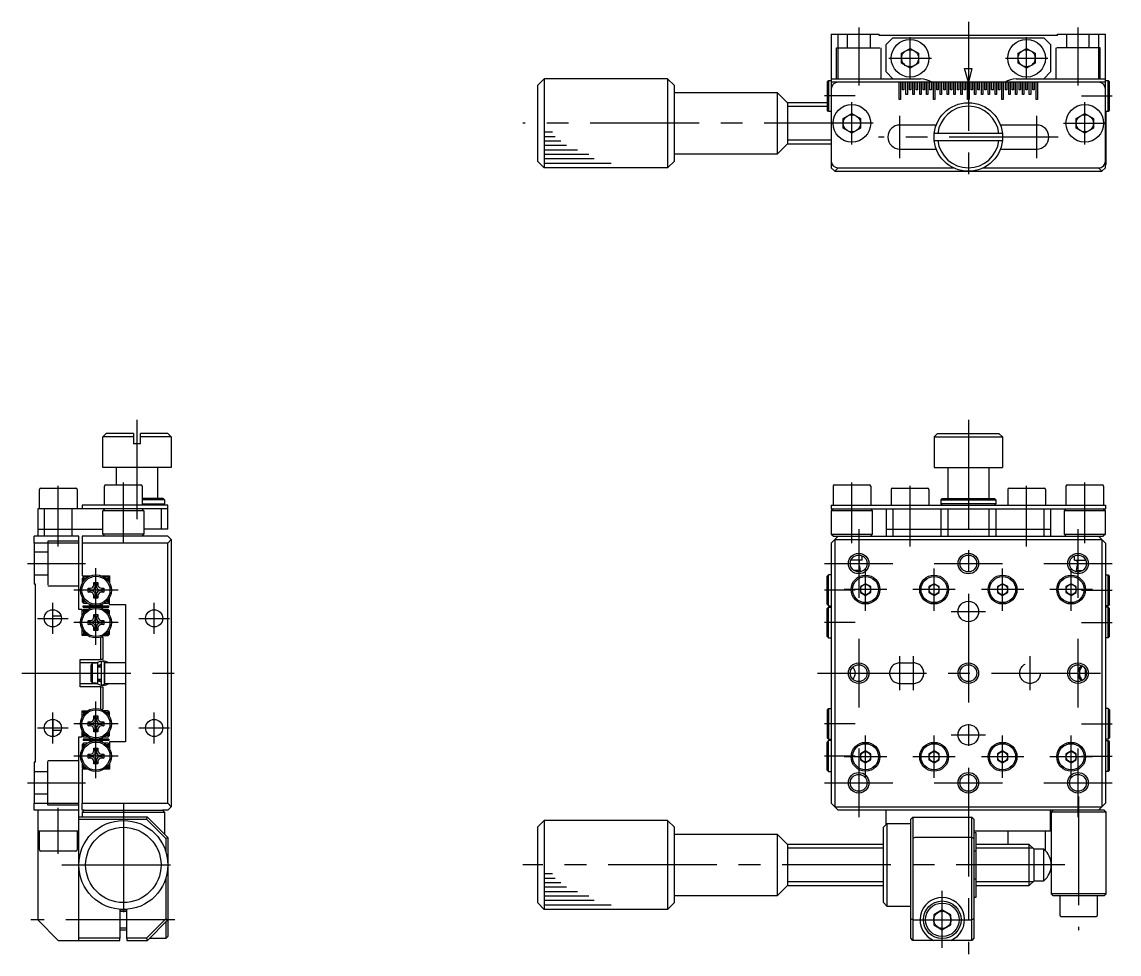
# Model space of a CAD drawing. Extents: x -2 to 381, y -8 to 199.
# Drawn here: x -1.8 to 158.3, y 62.8 to 198.9 of the extents above; entities that cross this region are included whole.
import ezdxf

# ---------------------------------------------------------------- set-up
doc = ezdxf.new("R2010")
doc.units = 0
doc.header["$LTSCALE"] = 0.5
doc.linetypes.add('CENTER', pattern=[50.8, 31.75, -6.35, 6.35, -6.35])
doc.linetypes.add('DASHED', pattern=[19.05, 12.7, -6.35])
for name, color, linetype in [('MSM_CENTER', 1, 'CENTER'), ('MSM_CONTINUOUS', 7, 'CONTINUOUS'), ('MSM_DASHED', 4, 'DASHED'), ('MSM_NARROW', 5, 'CONTINUOUS')]:
    doc.layers.add(name, color=color, linetype=linetype)

msp = doc.modelspace()

# ---------------------------------------------------------------- linework, layer by layer
at = {"layer": 'MSM_CENTER'}
for p, q in [((136.32, 198.85), (136.32, 175.05)), ((120.32, 198.05), (120.32, 189.55)), ((152.32, 198.05), (152.32, 189.55)), ((127.82, 190.45), (127.82, 196.65)), ((144.82, 190.45), (144.82, 196.65)), ((124.72, 193.55), (130.92, 193.55)), ((141.72, 193.55), (147.92, 193.55)), ((119.82, 188.05), (115.32, 188.05)), ((152.82, 188.05), (157.32, 188.05)), ((119.32, 180.95), (119.32, 187.15)), ((153.32, 180.95), (153.32, 187.15)), ((126.32, 178.95), (126.32, 185.15)), ((146.32, 178.95), (146.32, 185.15)), ((122.42, 184.05), (71.32, 184.05)), ((150.22, 184.05), (156.42, 184.05)), ((149.42, 182.05), (123.22, 182.05)), ((15, 126.29), (15, 140.79)), ((136.32, 140.79), (136.32, 62.79)), ((136.32, 140.79), (136.32, 62.79)), ((13, 122.76), (13, 131.64)), ((119.32, 122.76), (119.32, 131.64)), ((119.32, 122.76), (119.32, 131.64)), ((153.32, 122.76), (153.32, 131.64)), ((153.32, 122.76), (153.32, 131.64)), ((3.5, 122.26), (3.5, 131.14)), ((127.82, 122.26), (127.82, 131.14)), ((127.82, 122.26), (127.82, 131.14)), ((144.82, 122.26), (144.82, 131.14)), ((144.82, 122.26), (144.82, 131.14)), ((120.32, 124.79), (120.32, 114.79)), ((152.32, 124.79), (152.32, 114.79)), ((-1, 119.79), (7.5, 119.79)), ((9, 107.94), (9, 119.14)), ((115.32, 119.79), (125.32, 119.79)), ((121.32, 112.89), (121.32, 119.09)), ((131.32, 119.79), (141.32, 119.79)), ((131.32, 112.89), (131.32, 119.09)), ((141.32, 112.89), (141.32, 119.09)), ((147.32, 119.79), (157.32, 119.79)), ((151.32, 112.89), (151.32, 119.09)), ((12.25, 115.89), (5.75, 115.89)), ((119.82, 115.89), (115.32, 115.89)), ((124.42, 115.99), (118.22, 115.99)), ((134.42, 115.99), (128.22, 115.99)), ((144.42, 115.99), (138.22, 115.99)), ((154.42, 115.99), (148.22, 115.99)), ((152.82, 115.89), (157.32, 115.89)), ((2.7, 109.54), (2.7, 114.04)), ((17.5, 109.54), (17.5, 114.04)), ((133.82, 112.79), (138.82, 112.79)), ((0.45, 111.79), (4.95, 111.79)), ((12.25, 111.19), (5.75, 111.19)), ((15.25, 111.79), (19.75, 111.79)), ((119.82, 111.19), (115.32, 111.19)), ((152.82, 111.19), (157.32, 111.19)), ((120.32, 108.79), (120.32, 98.79)), ((152.32, 108.79), (152.32, 98.79)), ((126.32, 101.29), (126.32, 106.29)), ((128.32, 101.29), (128.32, 106.29)), ((145.32, 101.29), (145.32, 106.29)), ((-1.8, 103.79), (22, 103.79)), ((114.32, 103.79), (158.32, 103.79)), ((9, 88.44), (9, 99.64)), ((2.7, 93.54), (2.7, 98.04)), ((17.5, 93.54), (17.5, 98.04)), ((12.25, 96.39), (5.75, 96.39)), ((119.82, 96.39), (115.32, 96.39)), ((152.82, 96.39), (157.32, 96.39)), ((0.45, 95.79), (4.95, 95.79)), ((15.25, 95.79), (19.75, 95.79)), ((121.32, 88.49), (121.32, 94.69)), ((131.32, 88.49), (131.32, 94.69)), ((133.82, 94.79), (138.82, 94.79)), ((141.32, 88.49), (141.32, 94.69)), ((151.32, 88.49), (151.32, 94.69)), ((12.25, 91.69), (5.75, 91.69)), ((119.82, 91.69), (115.32, 91.69)), ((124.42, 91.59), (118.22, 91.59)), ((120.32, 92.79), (120.32, 82.79)), ((134.42, 91.59), (128.22, 91.59)), ((144.42, 91.59), (138.22, 91.59)), ((154.42, 91.59), (148.22, 91.59)), ((152.32, 92.79), (152.32, 82.79)), ((152.82, 91.69), (157.32, 91.69)), ((-1, 87.79), (7.5, 87.79)), ((115.32, 87.79), (125.32, 87.79)), ((131.32, 87.79), (141.32, 87.79)), ((147.32, 87.79), (157.32, 87.79)), ((152.42, 85.79), (152.42, 66.29)), ((3.5, 77.44), (3.5, 84.14)), ((13, 84.79), (13, 66.79)), ((4, 75.79), (22, 75.79)), ((150.42, 75.79), (71.32, 75.79)), ((132.52, 63.69), (132.52, 72.04)), ((20.5, 67.79), (-0.5, 67.79)), ((128.27, 67.79), (136.77, 67.79))]:
    msp.add_line(p, q, dxfattribs=at)
at = {"layer": 'MSM_CONTINUOUS'}
for p, q in [((116.32, 197.05), (116.32, 177.55)), ((116.32, 197.05), (123.32, 197.05)), ((117.32, 190.55), (117.32, 197.05)), ((123.32, 196.85), (123.32, 197.05)), ((149.32, 196.85), (149.32, 197.05)), ((149.32, 197.05), (156.32, 197.05)), ((155.32, 197.05), (155.32, 190.55)), ((156.32, 177.55), (156.32, 197.05)), ((149.32, 196.85), (123.32, 196.85)), ((124.32, 195.55), (125.32, 196.55)), ((124.32, 191.55), (124.32, 195.55)), ((125.32, 196.55), (147.32, 196.55)), ((147.32, 196.55), (148.32, 195.55)), ((148.32, 195.55), (148.32, 191.55)), ((126.57, 194.27), (127.82, 194.99)), ((126.57, 192.83), (126.57, 194.27)), ((127.82, 194.99), (129.07, 194.27)), ((129.07, 194.27), (129.07, 192.83)), ((143.57, 194.27), (144.82, 194.99)), ((143.57, 192.83), (143.57, 194.27)), ((144.82, 194.99), (146.07, 194.27)), ((146.07, 194.27), (146.07, 192.83)), ((127.82, 192.11), (126.57, 192.83)), ((129.07, 192.83), (127.82, 192.11)), ((144.82, 192.11), (143.57, 192.83)), ((146.07, 192.83), (144.82, 192.11)), ((74.42, 190.55), (73.42, 189.55)), ((92.42, 190.55), (74.42, 190.55)), ((74.42, 190.55), (74.42, 177.55)), ((93.42, 189.55), (92.42, 190.55)), ((92.42, 190.55), (92.42, 177.55)), ((116.32, 190.55), (129.32, 190.55)), ((125.32, 190.55), (124.32, 191.55)), ((135.78, 192.05), (136.85, 192.05)), ((136.32, 190.05), (135.78, 192.05)), ((136.85, 192.05), (136.32, 190.05)), ((143.32, 190.55), (156.32, 190.55)), ((148.32, 191.55), (147.32, 190.55)), ((73.42, 189.55), (73.42, 178.55)), ((93.42, 178.55), (93.42, 189.55)), ((115.72, 190.1), (115.92, 190.3)), ((115.72, 190.1), (115.72, 186)), ((115.92, 190.3), (116.32, 190.3)), ((115.92, 190.3), (115.92, 185.8)), ((156.32, 190.05), (116.32, 190.05)), ((126.22, 187.55), (126.22, 190.05)), ((126.42, 190.05), (126.42, 187.55)), ((126.72, 188.95), (126.72, 190.05)), ((126.92, 188.95), (126.72, 188.95)), ((126.92, 190.05), (126.92, 188.95)), ((127.22, 188.25), (127.22, 190.05)), ((127.42, 190.05), (127.42, 188.25)), ((127.72, 188.95), (127.72, 190.05)), ((127.92, 188.95), (127.72, 188.95)), ((127.92, 190.05), (127.92, 188.95)), ((128.22, 188.25), (128.22, 190.05)), ((128.42, 190.05), (128.42, 188.25)), ((128.72, 188.95), (128.72, 190.05)), ((128.92, 188.95), (128.72, 188.95)), ((128.92, 190.05), (128.92, 188.95)), ((129.22, 188.25), (129.22, 190.05)), ((129.42, 190.05), (129.42, 188.25)), ((129.72, 188.95), (129.72, 190.05)), ((129.92, 188.95), (129.72, 188.95)), ((129.92, 190.05), (129.92, 188.95)), ((130.22, 188.25), (130.22, 190.05)), ((130.42, 190.05), (130.42, 188.25)), ((130.72, 188.95), (130.72, 190.05)), ((130.92, 188.95), (130.72, 188.95)), ((130.92, 190.05), (130.92, 188.95)), ((131.22, 187.55), (131.22, 190.05)), ((131.42, 190.05), (131.42, 187.55)), ((131.72, 188.95), (131.72, 190.05)), ((131.92, 188.95), (131.72, 188.95)), ((131.92, 190.05), (131.92, 188.95)), ((132.22, 188.25), (132.22, 190.05)), ((132.42, 190.05), (132.42, 188.25)), ((132.72, 188.95), (132.72, 190.05)), ((132.92, 188.95), (132.72, 188.95)), ((132.92, 190.05), (132.92, 188.95)), ((133.22, 188.25), (133.22, 190.05)), ((133.42, 190.05), (133.42, 188.25)), ((133.72, 188.95), (133.72, 190.05)), ((133.92, 188.95), (133.72, 188.95)), ((133.92, 190.05), (133.92, 188.95)), ((134.22, 188.25), (134.22, 190.05)), ((134.42, 190.05), (134.42, 188.25)), ((134.72, 188.95), (134.72, 190.05)), ((134.92, 188.95), (134.72, 188.95)), ((134.92, 190.05), (134.92, 188.95)), ((135.22, 188.25), (135.22, 190.05)), ((135.42, 190.05), (135.42, 188.25)), ((135.72, 188.95), (135.72, 190.05)), ((135.92, 188.95), (135.72, 188.95)), ((135.92, 190.05), (135.92, 188.95)), ((136.22, 187.55), (136.22, 190.05)), ((136.42, 190.05), (136.42, 187.55)), ((136.72, 188.95), (136.72, 190.05)), ((136.92, 188.95), (136.72, 188.95)), ((136.92, 190.05), (136.92, 188.95)), ((137.22, 188.25), (137.22, 190.05)), ((137.42, 190.05), (137.42, 188.25)), ((137.72, 188.95), (137.72, 190.05)), ((137.92, 188.95), (137.72, 188.95)), ((137.92, 190.05), (137.92, 188.95)), ((138.22, 188.25), (138.22, 190.05)), ((138.42, 190.05), (138.42, 188.25)), ((138.72, 188.95), (138.72, 190.05)), ((138.92, 188.95), (138.72, 188.95)), ((138.92, 190.05), (138.92, 188.95)), ((139.22, 188.25), (139.22, 190.05)), ((139.42, 190.05), (139.42, 188.25)), ((139.72, 188.95), (139.72, 190.05)), ((139.92, 188.95), (139.72, 188.95)), ((139.92, 190.05), (139.92, 188.95)), ((140.22, 188.25), (140.22, 190.05)), ((140.42, 190.05), (140.42, 188.25)), ((140.72, 188.95), (140.72, 190.05)), ((140.92, 188.95), (140.72, 188.95)), ((140.92, 190.05), (140.92, 188.95)), ((141.22, 187.55), (141.22, 190.05)), ((141.42, 190.05), (141.42, 187.55)), ((141.72, 188.95), (141.72, 190.05)), ((141.92, 188.95), (141.72, 188.95)), ((141.92, 190.05), (141.92, 188.95)), ((142.22, 188.25), (142.22, 190.05)), ((142.42, 190.05), (142.42, 188.25)), ((142.72, 188.95), (142.72, 190.05)), ((142.92, 188.95), (142.72, 188.95)), ((142.92, 190.05), (142.92, 188.95)), ((143.22, 188.25), (143.22, 190.05)), ((143.42, 190.05), (143.42, 188.25)), ((143.72, 188.95), (143.72, 190.05)), ((143.92, 188.95), (143.72, 188.95)), ((143.92, 190.05), (143.92, 188.95)), ((144.22, 188.25), (144.22, 190.05)), ((144.42, 190.05), (144.42, 188.25)), ((144.72, 188.95), (144.72, 190.05)), ((144.92, 188.95), (144.72, 188.95)), ((144.92, 190.05), (144.92, 188.95)), ((145.22, 188.25), (145.22, 190.05)), ((145.42, 190.05), (145.42, 188.25)), ((145.72, 188.95), (145.72, 190.05)), ((145.92, 188.95), (145.72, 188.95)), ((145.92, 190.05), (145.92, 188.95)), ((146.22, 187.55), (146.22, 190.05)), ((146.42, 190.05), (146.42, 187.55)), ((156.32, 190.3), (156.72, 190.3)), ((156.72, 190.3), (156.92, 190.1)), ((156.72, 185.8), (156.72, 190.3)), ((156.92, 186), (156.92, 190.1)), ((93.42, 188.55), (108.42, 188.55)), ((108.42, 188.55), (109.92, 187.05)), ((108.42, 188.55), (108.42, 179.55)), ((126.42, 187.55), (126.22, 187.55)), ((127.42, 188.25), (127.22, 188.25)), ((128.42, 188.25), (128.22, 188.25)), ((129.42, 188.25), (129.22, 188.25)), ((130.42, 188.25), (130.22, 188.25)), ((131.42, 187.55), (131.22, 187.55)), ((132.42, 188.25), (132.22, 188.25)), ((133.42, 188.25), (133.22, 188.25)), ((134.42, 188.25), (134.22, 188.25)), ((135.42, 188.25), (135.22, 188.25)), ((136.42, 187.55), (136.22, 187.55)), ((137.42, 188.25), (137.22, 188.25)), ((138.42, 188.25), (138.22, 188.25)), ((139.42, 188.25), (139.22, 188.25)), ((140.42, 188.25), (140.22, 188.25)), ((141.42, 187.55), (141.22, 187.55)), ((142.42, 188.25), (142.22, 188.25)), ((143.42, 188.25), (143.22, 188.25)), ((144.42, 188.25), (144.22, 188.25)), ((145.42, 188.25), (145.22, 188.25)), ((146.42, 187.55), (146.22, 187.55)), ((109.92, 187.05), (109.92, 181.05)), ((115.72, 187.05), (109.92, 187.05)), ((115.92, 185.8), (115.72, 186)), ((116.32, 185.8), (115.92, 185.8)), ((156.72, 185.8), (156.32, 185.8)), ((156.42, 178.05), (156.42, 185.8)), ((156.92, 186), (156.72, 185.8)), ((118.07, 184.77), (119.32, 185.49)), ((118.07, 183.33), (118.07, 184.77)), ((119.32, 185.49), (120.57, 184.77)), ((120.57, 184.77), (120.57, 183.33)), ((152.07, 184.77), (153.32, 185.49)), ((152.07, 183.33), (152.07, 184.77)), ((153.32, 185.49), (154.57, 184.77)), ((154.57, 184.77), (154.57, 183.33)), ((119.32, 182.61), (118.07, 183.33)), ((120.57, 183.33), (119.32, 182.61)), ((131.63, 183.8), (126.32, 183.8)), ((141.29, 182.55), (131.34, 182.55)), ((146.32, 183.8), (141, 183.8)), ((153.32, 182.61), (152.07, 183.33)), ((154.57, 183.33), (153.32, 182.61)), ((109.92, 181.05), (108.42, 179.55)), ((109.92, 181.05), (116.32, 181.05)), ((131.34, 181.55), (141.29, 181.55)), ((108.42, 179.55), (93.42, 179.55)), ((126.32, 180.3), (131.63, 180.3)), ((141, 180.3), (146.32, 180.3)), ((74.42, 177.55), (73.42, 178.55)), ((93.42, 178.55), (92.42, 177.55)), ((156.42, 178.05), (156.32, 178.15)), ((156.32, 178.05), (156.42, 178.05)), ((92.42, 177.55), (74.42, 177.55)), ((116.32, 177.55), (116.82, 177.05)), ((116.82, 177.05), (117.32, 177.55)), ((116.82, 177.05), (155.82, 177.05)), ((117.32, 177.55), (134.14, 177.55)), ((138.5, 177.55), (155.32, 177.55)), ((155.32, 177.55), (155.82, 177.05)), ((155.82, 177.05), (156.32, 177.55)), ((10, 138.29), (10.5, 138.79)), ((10, 133.79), (10, 138.29)), ((14.5, 138.29), (10, 138.29)), ((14.5, 138.79), (10.5, 138.79)), ((14.5, 138.79), (14.5, 137.29)), ((19.5, 138.79), (15.5, 138.79)), ((15.5, 137.29), (15.5, 138.79)), ((20, 138.29), (15.5, 138.29)), ((19.5, 138.79), (20, 138.29)), ((20, 138.29), (20, 133.79)), ((131.84, 138.79), (131.34, 138.29)), ((131.34, 138.29), (141.29, 138.29)), ((131.34, 138.29), (131.34, 137.29)), ((131.84, 138.79), (140.79, 138.79)), ((140.79, 138.79), (141.29, 138.29)), ((141.29, 138.29), (141.29, 137.29)), ((15.5, 137.29), (14.5, 137.29)), ((131.32, 137.29), (131.32, 133.79)), ((131.32, 137.29), (131.34, 137.29)), ((141.29, 137.29), (141.32, 137.29)), ((141.32, 137.29), (141.32, 133.79)), ((20, 133.79), (10, 133.79)), ((12, 131.29), (12, 133.79)), ((18, 133.79), (18, 129.29)), ((131.32, 133.79), (141.32, 133.79)), ((133.32, 133.79), (133.32, 129.29)), ((139.32, 133.79), (139.32, 129.29)), ((0.75, 127.79), (0.75, 130.59)), ((0.95, 130.79), (6.05, 130.79)), ((6.25, 130.59), (6.25, 127.79)), ((10.25, 128.29), (10.25, 131.09)), ((10.45, 131.29), (15.55, 131.29)), ((15.75, 131.09), (15.75, 128.29)), ((116.57, 131.09), (116.57, 128.29)), ((116.77, 131.29), (121.87, 131.29)), ((122.07, 131.09), (122.07, 128.29)), ((125.07, 130.59), (125.07, 128.29)), ((125.27, 130.79), (130.37, 130.79)), ((130.57, 130.59), (130.57, 128.29)), ((142.07, 130.59), (142.07, 128.29)), ((142.27, 130.79), (147.37, 130.79)), ((147.57, 130.59), (147.57, 128.29)), ((150.57, 131.09), (150.57, 128.29)), ((150.77, 131.29), (155.87, 131.29)), ((156.07, 131.09), (156.07, 128.29)), ((19.5, 128.29), (7, 128.29)), ((7, 128.29), (7, 127.79)), ((18.8, 129.29), (15.75, 129.29)), ((19, 129.09), (15.75, 129.09)), ((15.75, 128.49), (19, 128.49)), ((19, 129.09), (18.8, 129.29)), ((18.8, 128.29), (19, 128.49)), ((19, 129.09), (19, 128.49)), ((19.5, 124.79), (19.5, 128.29)), ((116.32, 128.29), (116.32, 127.79)), ((116.32, 128.29), (156.32, 128.29)), ((132.32, 129.09), (132.52, 129.29)), ((132.32, 129.09), (132.32, 128.49)), ((132.32, 129.09), (140.32, 129.09)), ((132.52, 128.29), (132.32, 128.49)), ((140.32, 128.49), (132.32, 128.49)), ((132.52, 129.29), (140.12, 129.29)), ((140.12, 129.29), (140.32, 129.09)), ((140.12, 128.29), (140.32, 128.49)), ((140.32, 129.09), (140.32, 128.49)), ((156.32, 128.29), (156.32, 127.79)), ((0.5, 127.79), (0.5, 123.79)), ((19.5, 127.79), (0.5, 127.79)), ((1.5, 123.79), (1.5, 127.79)), ((5.5, 127.79), (5.5, 123.79)), ((10, 127.49), (10.3, 127.79)), ((10, 124.09), (10, 127.49)), ((16, 127.49), (10, 127.49)), ((16, 127.49), (15.7, 127.79)), ((16, 127.49), (16, 124.09)), ((18.5, 127.79), (18.5, 124.79)), ((116.32, 127.79), (156.32, 127.79)), ((116.62, 127.79), (116.32, 127.49)), ((116.32, 127.49), (116.32, 124.09)), ((116.32, 127.49), (116.32, 127.49)), ((122.32, 127.49), (116.32, 127.49)), ((122.32, 127.49), (122.02, 127.79)), ((122.32, 124.09), (122.32, 127.49)), ((124.32, 127.79), (124.32, 123.79)), ((125.32, 127.79), (125.32, 123.79)), ((132.32, 127.79), (132.32, 123.79)), ((133.32, 127.79), (133.32, 123.79)), ((139.32, 127.79), (139.32, 123.79)), ((140.32, 127.79), (140.32, 123.79)), ((147.32, 127.79), (147.32, 123.79)), ((148.32, 127.79), (148.32, 123.79)), ((150.62, 127.79), (150.32, 127.49)), ((150.32, 127.49), (150.32, 124.09)), ((150.32, 127.49), (150.32, 127.49)), ((156.32, 127.49), (150.32, 127.49)), ((156.32, 127.49), (156.02, 127.79)), ((156.32, 124.09), (156.32, 127.49)), ((0, 122.79), (0, 123.79)), ((6.5, 123.79), (0, 123.79)), ((0.5, 124.79), (10, 124.79)), ((6.5, 113.09), (6.5, 123.79)), ((7, 123.79), (7, 117.99)), ((19.5, 123.79), (7, 123.79)), ((10, 124.09), (10.3, 123.79)), ((16, 124.09), (10, 124.09)), ((15.7, 123.79), (16, 124.09)), ((19.5, 124.79), (16, 124.79)), ((19.5, 123.79), (20, 123.29)), ((116.32, 124.09), (122.32, 124.09)), ((116.32, 124.09), (116.62, 123.79)), ((117.32, 123.79), (116.32, 122.79)), ((116.62, 123.79), (156.02, 123.79)), ((122.02, 123.79), (122.32, 124.09)), ((124.32, 124.79), (148.32, 124.79)), ((150.32, 124.09), (156.32, 124.09)), ((150.32, 124.09), (150.62, 123.79)), ((156.32, 122.79), (155.32, 123.79)), ((156.32, 124.09), (156.02, 123.79)), ((0, 122.79), (0, 116.79)), ((6.5, 122.79), (0, 122.79)), ((19.5, 122.79), (7, 122.79)), ((20, 123.29), (19.5, 122.79)), ((19.5, 84.79), (19.5, 122.79)), ((20, 123.29), (20, 84.29)), ((116.32, 122.79), (116.32, 84.79)), ((116.82, 123.29), (155.82, 123.29)), ((116.82, 123.29), (116.82, 84.29)), ((155.82, 123.29), (155.82, 84.29)), ((156.32, 122.79), (156.32, 84.79)), ((120.82, 120.29), (119.19, 120.29)), ((120.82, 120.29), (120.82, 120.91)), ((151.82, 120.29), (151.82, 120.91)), ((151.82, 120.29), (153.44, 120.29)), ((120.56, 118.79), (119.6, 118.79)), ((120.56, 118.79), (120.19, 118.56)), ((152.07, 118.79), (153.03, 118.79)), ((152.07, 118.79), (152.44, 118.56)), ((7, 117.99), (8.19, 117.99)), ((7.2, 117.79), (7, 117.59)), ((7, 117.59), (7, 116.92)), ((7, 117.59), (7.53, 117.59)), ((7.79, 117.79), (7.2, 117.79)), ((7.2, 117.24), (7.2, 117.79)), ((8.13, 117.96), (8.1, 117.99)), ((8.7, 117.04), (9.3, 117.04)), ((8.7, 116.69), (8.7, 117.04)), ((8.7, 117.04), (8.91, 116.68)), ((9.3, 117.04), (9.09, 116.68)), ((9.3, 117.04), (9.3, 116.69)), ((9.81, 117.99), (11, 117.99)), ((9.9, 117.99), (9.87, 117.96)), ((10.8, 117.79), (10.21, 117.79)), ((10.47, 117.59), (11, 117.59)), ((11, 117.59), (10.8, 117.79)), ((10.8, 117.79), (10.8, 117.24)), ((11, 117.99), (11, 116.92)), ((115.92, 118.14), (115.72, 117.94)), ((115.72, 113.84), (115.72, 117.94)), ((116.32, 118.14), (115.92, 118.14)), ((115.92, 113.64), (115.92, 118.14)), ((156.32, 118.14), (156.72, 118.14)), ((156.72, 118.14), (156.92, 117.94)), ((156.72, 113.64), (156.72, 118.14)), ((156.92, 113.84), (156.92, 117.94)), ((0.2, 116.79), (0, 116.79)), ((0.2, 90.79), (0.2, 116.79)), ((7.85, 116.19), (8.2, 116.19)), ((7.85, 115.59), (7.85, 116.19)), ((7.85, 116.19), (8.2, 115.97)), ((7.85, 115.59), (8.2, 115.8)), ((8.2, 115.59), (7.85, 115.59)), ((8.2, 115.97), (8.41, 115.97)), ((8.2, 115.97), (8.2, 115.8)), ((8.41, 115.8), (8.2, 115.8)), ((8.91, 116.47), (8.91, 116.68)), ((9.09, 116.68), (8.91, 116.68)), ((8.91, 115.09), (8.91, 115.3)), ((9.09, 116.68), (9.09, 116.47)), ((9.09, 115.3), (9.09, 115.09)), ((9.59, 115.97), (9.8, 115.97)), ((9.8, 115.8), (9.59, 115.8)), ((9.8, 116.19), (10.15, 116.19)), ((9.8, 115.97), (10.15, 116.19)), ((9.8, 115.97), (9.8, 115.8)), ((9.8, 115.8), (10.15, 115.59)), ((10.15, 115.59), (9.8, 115.59)), ((10.15, 116.19), (10.15, 115.59)), ((121.32, 116.85), (120.57, 116.42)), ((120.57, 116.42), (120.57, 115.55)), ((120.57, 115.55), (121.32, 115.12)), ((122.07, 116.42), (121.32, 116.85)), ((121.32, 115.12), (122.07, 115.55)), ((122.07, 115.55), (122.07, 116.42)), ((131.32, 116.85), (130.57, 116.42)), ((130.57, 116.42), (130.57, 115.55)), ((130.57, 115.55), (131.32, 115.12)), ((132.07, 116.42), (131.32, 116.85)), ((131.32, 115.12), (132.07, 115.55)), ((132.07, 115.55), (132.07, 116.42)), ((141.32, 116.85), (140.57, 116.42)), ((140.57, 116.42), (140.57, 115.55)), ((140.57, 115.55), (141.32, 115.12)), ((142.07, 116.42), (141.32, 116.85)), ((141.32, 115.12), (142.07, 115.55)), ((142.07, 115.55), (142.07, 116.42)), ((151.32, 116.85), (150.57, 116.42)), ((150.57, 116.42), (150.57, 115.55)), ((150.57, 115.55), (151.32, 115.12)), ((152.07, 116.42), (151.32, 116.85)), ((151.32, 115.12), (152.07, 115.55)), ((152.07, 115.55), (152.07, 116.42)), ((7, 114.86), (7, 114.19)), ((7, 114.19), (7.2, 113.99)), ((7.53, 114.19), (7, 114.19)), ((7.2, 113.99), (7.2, 114.54)), ((7.2, 113.99), (7.79, 113.99)), ((8.05, 113.64), (8.19, 113.79)), ((8.7, 114.74), (8.7, 115.09)), ((8.7, 114.74), (8.91, 115.09)), ((9.3, 114.74), (8.7, 114.74)), ((9.09, 115.09), (8.91, 115.09)), ((9.3, 114.74), (9.09, 115.09)), ((9.3, 115.09), (9.3, 114.74)), ((9.65, 113.73), (9.75, 113.64)), ((9.76, 113.77), (9.89, 113.64)), ((9.81, 113.79), (9.95, 113.64)), ((10.21, 113.99), (10.8, 113.99)), ((11, 114.19), (10.47, 114.19)), ((10.8, 114.54), (10.8, 113.99)), ((10.8, 113.99), (11, 114.19)), ((11, 113.79), (11, 114.86)), ((11, 113.79), (13.3, 113.79)), ((13.3, 113.79), (13.3, 93.79)), ((115.72, 113.84), (115.92, 113.64)), ((156.92, 113.84), (156.72, 113.64)), ((2.7, 112.99), (2.35, 112.99)), ((2.7, 110.54), (2.7, 112.99)), ((3.91, 112.09), (2.7, 112.09)), ((7, 113.09), (6.5, 113.09)), ((7, 112.22), (7, 113.09)), ((7.2, 113.09), (7, 112.89)), ((7.53, 112.89), (7, 112.89)), ((7.12, 113.64), (10.87, 113.64)), ((7.12, 113.44), (7.12, 113.64)), ((7.12, 113.44), (10.87, 113.44)), ((7.79, 113.09), (7.2, 113.09)), ((7.2, 113.09), (7.2, 112.54)), ((8.05, 113.64), (8.05, 113.64)), ((8.05, 113.64), (8.05, 113.64)), ((8.05, 113.43), (8.05, 113.44)), ((8.05, 113.43), (8.05, 113.44)), ((8.19, 113.29), (8.05, 113.43)), ((8.24, 113.31), (8.11, 113.44)), ((8.35, 113.34), (8.25, 113.44)), ((8.7, 112.34), (9.3, 112.34)), ((8.7, 111.99), (8.7, 112.34)), ((8.7, 112.34), (8.91, 111.98)), ((9.3, 112.34), (9.09, 111.98)), ((9.3, 112.34), (9.3, 111.99)), ((9.95, 113.43), (9.81, 113.29)), ((9.95, 113.64), (9.95, 113.64)), ((9.95, 113.64), (9.95, 113.64)), ((9.95, 113.44), (9.95, 113.43)), ((9.95, 113.44), (9.95, 113.43)), ((10.8, 113.09), (10.21, 113.09)), ((11, 112.89), (10.47, 112.89)), ((10.8, 113.09), (11, 112.89)), ((10.8, 112.54), (10.8, 113.09)), ((10.87, 113.44), (10.87, 113.64)), ((11, 112.22), (11, 112.89)), ((115.92, 113.44), (115.72, 113.24)), ((115.72, 109.14), (115.72, 113.24)), ((115.92, 113.64), (116.32, 113.64)), ((115.92, 113.44), (116.32, 113.44)), ((115.92, 108.94), (115.92, 113.44)), ((156.72, 113.64), (156.32, 113.64)), ((156.72, 113.44), (156.32, 113.44)), ((156.72, 113.44), (156.92, 113.24)), ((156.72, 108.94), (156.72, 113.44)), ((156.92, 109.14), (156.92, 113.24)), ((7.85, 111.49), (8.2, 111.49)), ((7.85, 110.89), (7.85, 111.49)), ((7.85, 111.49), (8.2, 111.27)), ((7.85, 110.89), (8.2, 111.1)), ((8.2, 110.89), (7.85, 110.89)), ((8.2, 111.27), (8.41, 111.27)), ((8.2, 111.27), (8.2, 111.1)), ((8.41, 111.1), (8.2, 111.1)), ((8.91, 111.77), (8.91, 111.98)), ((9.09, 111.98), (8.91, 111.98)), ((8.91, 110.39), (8.91, 110.6)), ((9.09, 111.98), (9.09, 111.77)), ((9.09, 110.6), (9.09, 110.39)), ((9.59, 111.27), (9.8, 111.27)), ((9.8, 111.1), (9.59, 111.1)), ((9.8, 111.49), (10.15, 111.49)), ((9.8, 111.27), (10.15, 111.49)), ((9.8, 111.27), (9.8, 111.1)), ((9.8, 111.1), (10.15, 110.89)), ((10.15, 110.89), (9.8, 110.89)), ((10.15, 111.49), (10.15, 110.89)), ((7, 109.29), (7, 110.16)), ((7.2, 109.29), (7, 109.49)), ((7, 109.49), (7.53, 109.49)), ((7.79, 109.29), (7, 109.29)), ((7.2, 109.84), (7.2, 109.29)), ((8.7, 110.04), (8.7, 110.39)), ((8.7, 110.04), (8.91, 110.39)), ((9.3, 110.04), (8.7, 110.04)), ((9.09, 110.39), (8.91, 110.39)), ((9.3, 110.04), (9.09, 110.39)), ((9.3, 110.39), (9.3, 110.04)), ((9.7, 105.79), (9.7, 109.05)), ((9.87, 109.11), (10, 108.99)), ((10, 108.99), (10, 105.79)), ((10.21, 109.29), (10.8, 109.29)), ((10.47, 109.49), (11, 109.49)), ((10.8, 109.29), (10.8, 109.84)), ((11, 109.49), (10.8, 109.29)), ((11, 109.49), (11, 110.16)), ((115.72, 109.14), (115.92, 108.94)), ((115.92, 108.94), (116.32, 108.94)), ((156.72, 108.94), (156.32, 108.94)), ((156.92, 109.14), (156.72, 108.94)), ((6.7, 101.79), (6.7, 105.79)), ((6.7, 105.79), (9.7, 105.79)), ((10, 105.79), (9.7, 105.79)), ((9.1, 105.29), (6.7, 105.29)), ((8.5, 105.23), (8.3, 105.02)), ((8.3, 102.55), (8.3, 105.02)), ((9.1, 105.23), (8.5, 105.23)), ((8.5, 102.34), (8.5, 105.23)), ((9.3, 105.29), (9.1, 105.29)), ((9.1, 105.23), (9.1, 105.29)), ((9.3, 102.29), (9.3, 105.29)), ((9.75, 104.69), (9.3, 104.69)), ((9.7, 105), (9.7, 104.69)), ((9.75, 105.29), (9.75, 102.29)), ((10.25, 102.29), (10.25, 105.29)), ((10.3, 104.69), (10.25, 104.69)), ((13.3, 105.29), (10.3, 105.29)), ((10.3, 102.29), (10.3, 105.29)), ((153.42, 103.24), (153.42, 104.34)), ((8.3, 102.55), (8.5, 102.34)), ((9.3, 102.89), (9.75, 102.89)), ((9.7, 102.89), (9.7, 102.57)), ((10.25, 102.89), (10.3, 102.89)), ((6.7, 102.29), (9.1, 102.29)), ((9.7, 101.79), (6.7, 101.79)), ((9.1, 102.34), (8.5, 102.34)), ((9.1, 102.29), (9.1, 102.34)), ((9.1, 102.29), (9.3, 102.29)), ((9.7, 98.53), (9.7, 101.79)), ((9.7, 101.79), (10, 101.79)), ((10, 101.79), (10, 98.59)), ((10.3, 102.29), (13.3, 102.29)), ((7, 97.42), (7, 98.29)), ((7, 98.29), (7.79, 98.29)), ((7.2, 98.29), (7, 98.09)), ((7.53, 98.09), (7, 98.09)), ((7.2, 98.29), (7.2, 97.74)), ((9.87, 98.46), (10, 98.59)), ((10.8, 98.29), (10.21, 98.29)), ((10.47, 98.09), (11, 98.09)), ((10.8, 98.29), (10.8, 97.74)), ((10.8, 98.29), (11, 98.09)), ((11, 97.42), (11, 98.09)), ((115.72, 98.44), (115.92, 98.64)), ((115.72, 98.44), (115.72, 94.34)), ((115.92, 98.64), (116.32, 98.64)), ((115.92, 98.64), (115.92, 94.14)), ((156.72, 98.64), (156.32, 98.64)), ((156.72, 98.64), (156.72, 94.14)), ((156.92, 98.44), (156.72, 98.64)), ((156.92, 98.44), (156.92, 94.34)), ((2.7, 97.04), (2.7, 94.59)), ((7.85, 96.09), (7.85, 96.69)), ((7.85, 96.69), (8.2, 96.69)), ((7.85, 96.69), (8.2, 96.47)), ((7.85, 96.09), (8.2, 96.3)), ((8.2, 96.09), (7.85, 96.09)), ((8.2, 96.47), (8.41, 96.47)), ((8.2, 96.47), (8.2, 96.3)), ((8.41, 96.3), (8.2, 96.3)), ((8.7, 97.54), (9.3, 97.54)), ((8.7, 97.19), (8.7, 97.54)), ((8.7, 97.54), (8.91, 97.18)), ((8.91, 96.97), (8.91, 97.18)), ((9.09, 97.18), (8.91, 97.18)), ((9.3, 97.54), (9.09, 97.18)), ((9.09, 97.18), (9.09, 96.97)), ((9.3, 97.54), (9.3, 97.19)), ((9.59, 96.47), (9.8, 96.47)), ((9.8, 96.3), (9.59, 96.3)), ((9.8, 96.69), (10.15, 96.69)), ((9.8, 96.47), (10.15, 96.69)), ((9.8, 96.47), (9.8, 96.3)), ((9.8, 96.3), (10.15, 96.09)), ((10.15, 96.09), (9.8, 96.09)), ((10.15, 96.69), (10.15, 96.09)), ((2.35, 94.59), (2.7, 94.59)), ((2.7, 95.49), (3.91, 95.49)), ((6.5, 64.79), (6.5, 94.49)), ((6.5, 94.49), (7, 94.49)), ((7, 94.49), (7, 95.36)), ((7.53, 94.69), (7, 94.69)), ((7.2, 94.49), (7, 94.69)), ((7.2, 94.49), (7.2, 95.04)), ((7.2, 94.49), (7.79, 94.49)), ((8.7, 95.24), (8.7, 95.59)), ((8.7, 95.24), (8.91, 95.59)), ((9.3, 95.24), (8.7, 95.24)), ((8.91, 95.59), (8.91, 95.8)), ((9.09, 95.59), (8.91, 95.59)), ((9.09, 95.8), (9.09, 95.59)), ((9.3, 95.24), (9.09, 95.59)), ((9.3, 95.59), (9.3, 95.24)), ((10.21, 94.49), (10.8, 94.49)), ((11, 94.69), (10.47, 94.69)), ((10.8, 95.04), (10.8, 94.49)), ((11, 94.69), (10.8, 94.49)), ((11, 94.69), (11, 95.36)), ((7, 93.39), (7.2, 93.59)), ((7, 93.39), (7, 92.72)), ((7, 93.39), (7.53, 93.39)), ((7.12, 94.14), (7.12, 93.94)), ((8.95, 94.14), (7.12, 94.14)), ((10.87, 93.94), (7.12, 93.94)), ((7.2, 93.04), (7.2, 93.59)), ((7.79, 93.59), (7.2, 93.59)), ((8.05, 94.14), (8.19, 94.29)), ((8.05, 94.14), (8.05, 94.14)), ((8.05, 94.14), (8.05, 94.14)), ((8.05, 93.93), (8.05, 93.94)), ((8.05, 93.93), (8.05, 93.94)), ((8.19, 93.79), (8.05, 93.93)), ((8.11, 94.14), (8.24, 94.27)), ((8.25, 94.14), (8.35, 94.23)), ((10.87, 94.14), (9.05, 94.14)), ((9.65, 93.84), (9.75, 93.94)), ((9.76, 93.81), (9.89, 93.94)), ((9.81, 94.29), (9.95, 94.14)), ((9.95, 93.93), (9.81, 93.79)), ((9.95, 94.14), (9.95, 94.14)), ((9.95, 94.14), (9.95, 94.14)), ((9.95, 93.94), (9.95, 93.93)), ((9.95, 93.94), (9.95, 93.93)), ((10.8, 93.59), (10.21, 93.59)), ((10.47, 93.39), (11, 93.39)), ((10.8, 93.59), (10.8, 93.04)), ((10.8, 93.59), (11, 93.39)), ((10.87, 94.14), (10.87, 93.94)), ((13.3, 93.79), (11, 93.79)), ((11, 93.79), (11, 92.72)), ((115.92, 94.14), (115.72, 94.34)), ((115.92, 93.94), (115.72, 93.74)), ((115.72, 89.64), (115.72, 93.74)), ((115.92, 94.14), (116.32, 94.14)), ((116.32, 93.94), (115.92, 93.94)), ((115.92, 89.44), (115.92, 93.94)), ((156.72, 94.14), (156.32, 94.14)), ((156.32, 93.94), (156.72, 93.94)), ((156.72, 94.14), (156.92, 94.34)), ((156.72, 93.94), (156.92, 93.74)), ((156.72, 89.44), (156.72, 93.94)), ((156.92, 89.64), (156.92, 93.74)), ((7.85, 91.99), (8.2, 91.99)), ((7.85, 91.39), (7.85, 91.99)), ((7.85, 91.99), (8.2, 91.77)), ((7.85, 91.39), (8.2, 91.6)), ((8.2, 91.39), (7.85, 91.39)), ((8.2, 91.77), (8.41, 91.77)), ((8.2, 91.77), (8.2, 91.6)), ((8.41, 91.6), (8.2, 91.6)), ((8.7, 92.84), (9.3, 92.84)), ((8.7, 92.49), (8.7, 92.84)), ((8.7, 92.84), (8.91, 92.48)), ((8.91, 92.27), (8.91, 92.48)), ((9.09, 92.48), (8.91, 92.48)), ((9.3, 92.84), (9.09, 92.48)), ((9.09, 92.48), (9.09, 92.27)), ((9.3, 92.84), (9.3, 92.49)), ((9.59, 91.77), (9.8, 91.77)), ((9.8, 91.6), (9.59, 91.6)), ((9.8, 91.99), (10.15, 91.99)), ((9.8, 91.77), (10.15, 91.99)), ((9.8, 91.77), (9.8, 91.6)), ((9.8, 91.6), (10.15, 91.39)), ((10.15, 91.39), (9.8, 91.39)), ((10.15, 91.99), (10.15, 91.39)), ((121.32, 92.45), (120.57, 92.02)), ((120.57, 92.02), (120.57, 91.15)), ((122.07, 92.02), (121.32, 92.45)), ((122.07, 91.15), (122.07, 92.02)), ((131.32, 92.45), (130.57, 92.02)), ((130.57, 92.02), (130.57, 91.15)), ((132.07, 92.02), (131.32, 92.45)), ((132.07, 91.15), (132.07, 92.02)), ((141.32, 92.45), (140.57, 92.02)), ((140.57, 92.02), (140.57, 91.15)), ((142.07, 92.02), (141.32, 92.45)), ((142.07, 91.15), (142.07, 92.02)), ((151.32, 92.45), (150.57, 92.02)), ((150.57, 92.02), (150.57, 91.15)), ((152.07, 92.02), (151.32, 92.45)), ((152.07, 91.15), (152.07, 92.02)), ((0, 90.79), (0, 84.79)), ((0.2, 90.79), (0, 90.79)), ((7, 90.66), (7, 89.99)), ((7.53, 89.99), (7, 89.99)), ((7, 89.99), (7.2, 89.79)), ((7.79, 89.79), (7, 89.79)), ((7, 89.79), (7, 84.79)), ((7.2, 89.79), (7.2, 90.34)), ((8.7, 90.54), (8.7, 90.89)), ((8.7, 90.54), (8.91, 90.89)), ((9.3, 90.54), (8.7, 90.54)), ((8.91, 90.89), (8.91, 91.1)), ((9.09, 90.89), (8.91, 90.89)), ((9.09, 91.1), (9.09, 90.89)), ((9.3, 90.54), (9.09, 90.89)), ((9.3, 90.89), (9.3, 90.54)), ((11, 89.79), (10.21, 89.79)), ((11, 89.99), (10.47, 89.99)), ((10.8, 90.34), (10.8, 89.79)), ((11, 89.99), (10.8, 89.79)), ((11, 90.66), (11, 89.79)), ((120.57, 91.15), (121.32, 90.72)), ((121.32, 90.72), (122.07, 91.15)), ((130.57, 91.15), (131.32, 90.72)), ((131.32, 90.72), (132.07, 91.15)), ((140.57, 91.15), (141.32, 90.72)), ((141.32, 90.72), (142.07, 91.15)), ((150.57, 91.15), (151.32, 90.72)), ((151.32, 90.72), (152.07, 91.15)), ((115.72, 89.64), (115.92, 89.44)), ((115.92, 89.44), (116.32, 89.44)), ((156.72, 89.44), (156.32, 89.44)), ((156.92, 89.64), (156.72, 89.44)), ((0, 83.79), (0, 84.79)), ((0, 84.79), (6.5, 84.79)), ((6.5, 83.79), (0, 83.79)), ((0.5, 83.79), (0.5, 67.79)), ((7, 84.79), (19.5, 84.79)), ((7, 83.79), (7, 84.79)), ((7.3, 83.79), (7, 83.49)), ((7.3, 83.79), (7, 83.79)), ((7, 83.49), (19, 83.49)), ((7, 83.49), (7, 82.79)), ((7.3, 83.79), (18.7, 83.79)), ((19, 83.49), (18.7, 83.79)), ((19.5, 83.79), (18.7, 83.79)), ((19, 83.49), (19, 80.29)), ((20, 84.29), (19.5, 84.79)), ((20, 84.29), (19.5, 83.79)), ((117.32, 83.79), (116.32, 84.79)), ((116.82, 84.29), (155.82, 84.29)), ((156.12, 83.79), (117.32, 83.79)), ((124.32, 81.69), (124.32, 83.79)), ((148.32, 80.79), (148.32, 83.79)), ((148.72, 83.79), (148.42, 83.49)), ((148.42, 83.49), (148.42, 71.59)), ((156.42, 83.49), (148.42, 83.49)), ((155.32, 83.79), (156.32, 84.79)), ((156.12, 83.79), (156.42, 83.49)), ((156.42, 71.59), (156.42, 83.49)), ((16.5, 82.79), (6.5, 82.79)), ((6.5, 82.49), (16.38, 82.49)), ((16.38, 82.49), (16.5, 82.79)), ((16.38, 82.49), (19.2, 79.66)), ((19.5, 79.79), (16.5, 82.79)), ((74.42, 82.29), (73.42, 81.29)), ((92.42, 82.29), (74.42, 82.29)), ((74.42, 82.29), (74.42, 69.29)), ((93.42, 81.29), (92.42, 82.29)), ((92.42, 82.29), (92.42, 69.29)), ((124.42, 81.79), (123.92, 81.29)), ((127.92, 81.79), (124.42, 81.79)), ((124.42, 81.79), (124.42, 69.79)), ((128.22, 82.79), (127.92, 82.49)), ((127.92, 65.09), (127.92, 82.49)), ((128.22, 82.79), (128.22, 64.79)), ((128.22, 82.79), (136.82, 82.79)), ((136.82, 64.79), (136.82, 82.79)), ((137.12, 82.49), (136.82, 82.79)), ((137.12, 82.49), (137.12, 65.09)), ((0.5, 80.79), (6.5, 80.79)), ((0.75, 77.99), (0.75, 80.79)), ((6.25, 80.79), (6.25, 77.99)), ((73.42, 81.29), (73.42, 70.29)), ((93.42, 70.29), (93.42, 81.29)), ((93.42, 80.29), (108.42, 80.29)), ((108.42, 80.29), (109.92, 78.79)), ((108.42, 80.29), (108.42, 71.29)), ((123.92, 70.29), (123.92, 81.29)), ((137.12, 80.79), (148.32, 80.79)), ((137.12, 80.54), (137.42, 80.54)), ((137.42, 80.54), (137.42, 71.04)), ((142.07, 80.79), (142.07, 78.79)), ((147.57, 77.99), (147.57, 80.79)), ((19.2, 79.66), (19.5, 79.79)), ((19.2, 79.66), (19.2, 77.74)), ((19.5, 79.79), (19.5, 65.34)), ((109.92, 78.79), (109.92, 72.79)), ((123.92, 78.79), (109.92, 78.79)), ((128.52, 79.79), (128.22, 79.66)), ((136.82, 79.79), (128.52, 79.79)), ((137.12, 79.66), (136.82, 79.79)), ((145.22, 78.79), (137.42, 78.79)), ((145.92, 78.09), (145.22, 78.79)), ((145.22, 72.79), (145.22, 78.79)), ((3.5, 77.79), (0.95, 77.79)), ((6.05, 77.79), (3.5, 77.79)), ((137.42, 77.81), (137.12, 77.81)), ((147.34, 78.09), (145.92, 78.09)), ((145.92, 73.49), (145.92, 78.09)), ((147.34, 73.49), (147.34, 78.09)), ((19.2, 73.84), (19.2, 67.91)), ((137.12, 73.77), (137.42, 73.77)), ((109.92, 72.79), (108.42, 71.29)), ((109.92, 72.79), (123.92, 72.79)), ((137.42, 72.79), (145.22, 72.79)), ((145.22, 72.79), (145.92, 73.49)), ((145.92, 73.49), (147.34, 73.49)), ((108.42, 71.29), (93.42, 71.29)), ((137.42, 71.04), (137.12, 71.04)), ((148.72, 71.29), (148.42, 71.59)), ((156.42, 71.59), (148.42, 71.59)), ((156.12, 71.29), (148.72, 71.29)), ((149.67, 71.29), (149.67, 68.49)), ((155.17, 68.49), (155.17, 71.29)), ((156.12, 71.29), (156.42, 71.59)), ((12.5, 69.31), (12.5, 65.09)), ((12.5, 69.29), (13.5, 69.29)), ((12.75, 69.29), (12.75, 69.29)), ((13.25, 69.29), (13.25, 69.29)), ((13.5, 65.09), (13.5, 69.31)), ((74.42, 69.29), (73.42, 70.29)), ((92.42, 69.29), (74.42, 69.29)), ((93.42, 70.29), (92.42, 69.29)), ((123.92, 70.29), (124.42, 69.79)), ((124.42, 69.79), (127.92, 69.79)), ((132.52, 69.23), (131.27, 68.51)), ((133.77, 68.51), (132.52, 69.23)), ((0.5, 67.79), (3.5, 64.79)), ((19.2, 67.91), (16.38, 65.09)), ((16.5, 64.79), (19.5, 67.79)), ((19.2, 67.91), (19.5, 67.79)), ((19.2, 67.49), (19.2, 65.04)), ((128.22, 67.79), (127.92, 67.91)), ((128.22, 67.79), (129.27, 67.79)), ((131.27, 68.51), (131.27, 67.07)), ((133.77, 67.07), (133.77, 68.51)), ((135.77, 67.79), (136.82, 67.79)), ((137.12, 67.91), (136.82, 67.79)), ((149.87, 68.29), (154.97, 68.29)), ((13.5, 66.29), (12.5, 66.29)), ((131.27, 67.07), (132.52, 66.34)), ((132.52, 66.34), (133.77, 67.07)), ((3.5, 64.79), (12.5, 64.79)), ((12.5, 65.09), (6.5, 65.09)), ((12.5, 64.79), (12.5, 65.09)), ((16.38, 65.09), (13.5, 65.09)), ((13.5, 65.09), (13.5, 64.79)), ((13.5, 64.79), (16.5, 64.79)), ((16.38, 65.09), (16.5, 64.79)), ((19.2, 65.04), (16.75, 65.04)), ((19.5, 65.34), (19.2, 65.04)), ((128.22, 64.79), (127.92, 65.09)), ((136.82, 64.79), (128.22, 64.79)), ((137.12, 65.09), (136.82, 64.79))]:
    msp.add_line(p, q, dxfattribs=at)
for centre, radius in [((127.82, 193.55), 2.75), ((144.82, 193.55), 2.75), ((127.82, 193.55), 1.25), ((144.82, 193.55), 1.25), ((119.32, 184.05), 2.75), ((136.32, 182.05), 5), ((153.32, 184.05), 2.75), ((119.32, 184.05), 1.25), ((153.32, 184.05), 1.25), ((120.32, 119.79), 1.23), ((136.32, 119.79), 1.23), ((152.32, 119.79), 1.23), ((9, 115.89), 2.25), ((9, 115.89), 2.05), ((121.32, 115.99), 2.1), ((121.32, 115.99), 1.9), ((131.32, 115.99), 2.1), ((131.32, 115.99), 1.9), ((141.32, 115.99), 2.1), ((141.32, 115.99), 1.9), ((151.32, 115.99), 2.1), ((151.32, 115.99), 1.9), ((121.32, 115.99), 0.75), ((131.32, 115.99), 0.75), ((141.32, 115.99), 0.75), ((151.32, 115.99), 0.75), ((136.32, 112.79), 1.5), ((2.7, 111.79), 1.25), ((9, 111.19), 2.25), ((9, 111.19), 2.05), ((17.5, 111.79), 1.25), ((120.32, 103.79), 1.23), ((136.32, 103.79), 1.23), ((152.32, 103.79), 1.23), ((9, 96.39), 2.25), ((9, 96.39), 2.05), ((2.7, 95.79), 1.25), ((17.5, 95.79), 1.25), ((136.32, 94.79), 1.5), ((9, 91.69), 2.25), ((9, 91.69), 2.05), ((121.32, 91.59), 2.1), ((121.32, 91.59), 1.9), ((131.32, 91.59), 2.1), ((131.32, 91.59), 1.9), ((141.32, 91.59), 2.1), ((141.32, 91.59), 1.9), ((151.32, 91.59), 2.1), ((151.32, 91.59), 1.9), ((121.32, 91.59), 0.75), ((131.32, 91.59), 0.75), ((141.32, 91.59), 0.75), ((151.32, 91.59), 0.75), ((120.32, 87.79), 1.23), ((136.32, 87.79), 1.23), ((152.32, 87.79), 1.23), ((13, 75.79), 6.5), ((13, 75.79), 5.5), ((132.52, 67.79), 2.75), ((132.52, 67.79), 2.45), ((132.52, 67.79), 1.25)]:
    msp.add_circle(centre, radius, dxfattribs=at)
for centre, radius, start, end in [((129.32, 187.55), 3, 56.4427, 90.0171), ((143.32, 187.55), 3, 90, 123.5573), ((117.32, 189.05), 1, 90, 180), ((155.32, 189.05), 1, 0, 90), ((136.32, 182.05), 4.5, 6.3794, 173.6206), ((126.32, 182.05), 1.75, 90, 270), ((146.32, 182.05), 1.75, 270, 90), ((136.32, 182.05), 4.5, 186.3794, 353.6206), ((117.32, 178.55), 1, 180, 270), ((155.32, 178.55), 1, 270, 0.0287), ((0.95, 130.59), 0.2, 90, 180), ((6.05, 130.59), 0.2, 0, 90), ((10.45, 131.09), 0.2, 90, 180), ((15.55, 131.09), 0.2, 0, 90), ((116.77, 131.09), 0.2, 90, 180), ((121.87, 131.09), 0.2, 0, 90), ((125.27, 130.59), 0.2, 90, 180), ((130.37, 130.59), 0.2, 0, 90), ((142.27, 130.59), 0.2, 90, 180), ((147.37, 130.59), 0.2, 0, 90), ((150.77, 131.09), 0.2, 90, 180), ((155.87, 131.09), 0.2, 0, 90), ((118.72, 120.6), 1.79, 333.0272, 349.932), ((153.91, 120.6), 1.79, 190.068, 206.9728), ((117.9, 118.67), 2.66, 2.5568, 24.8132), ((120.32, 119.79), 0.00246, 153.0644, 206.5626), ((154.73, 118.67), 2.66, 155.1868, 177.4432), ((152.31, 119.79), 0.00246, 333.4374, 26.9356), ((8.2, 116.69), 0.5, 270, 0), ((8.2, 115.09), 0.5, 0, 90), ((8.41, 116.47), 0.5, 270, 0), ((8.41, 115.3), 0.5, 0, 90), ((9.59, 116.47), 0.5, 180, 270), ((9.59, 115.3), 0.5, 90, 180), ((9.8, 116.69), 0.5, 180, 270), ((9.8, 115.09), 0.5, 90, 180), ((8.2, 111.99), 0.5, 270, 0), ((8.2, 110.39), 0.5, 0, 90), ((8.41, 111.77), 0.5, 270, 0), ((8.41, 110.6), 0.5, 0, 90), ((9.59, 111.77), 0.5, 180, 270), ((9.59, 110.6), 0.5, 90, 180), ((9.8, 111.99), 0.5, 180, 270), ((9.8, 110.39), 0.5, 90, 180), ((10, 103.79), 1.75, 166.2709, 193.7291), ((10, 103.79), 1.75, 58.9973, 124.2993), ((10, 103.79), 1.25, 101.5369, 124.0558), ((9.25, 103.79), 1, 64.1581, 87.134), ((10, 105.29), 0.25, 0, 180), ((10, 103.79), 1.25, 76.1133, 78.4629), ((118.82, 103.79), 1.02, 305.525, 54.3741), ((153.82, 103.79), 1.5, 131.6617, 228.4392), ((153.82, 103.79), 1.3, 128.5602, 231.5406), ((9.25, 103.79), 1, 272.866, 295.8419), ((10, 103.79), 1.25, 235.9442, 258.4631), ((10, 103.79), 1.25, 281.5371, 283.8867), ((10, 103.79), 1.75, 235.7007, 270), ((10, 102.29), 0.25, 180, 0), ((10, 103.79), 1.75, 270, 301.0027), ((8.2, 97.19), 0.5, 270, 0), ((8.2, 95.59), 0.5, 0, 90), ((8.41, 96.97), 0.5, 270, 0), ((8.41, 95.8), 0.5, 0, 90), ((9.59, 96.97), 0.5, 180, 270), ((9.59, 95.8), 0.5, 90, 180), ((9.8, 97.19), 0.5, 180, 270), ((9.8, 95.59), 0.5, 90, 180), ((8.2, 92.49), 0.5, 270, 0), ((8.2, 90.89), 0.5, 0, 90), ((8.41, 92.27), 0.5, 270, 0), ((8.41, 91.1), 0.5, 0, 90), ((9.59, 92.27), 0.5, 180, 270), ((9.59, 91.1), 0.5, 90, 180), ((9.8, 92.49), 0.5, 180, 270), ((9.8, 90.89), 0.5, 90, 180), ((0.95, 77.99), 0.2, 180, 270), ((6.05, 77.99), 0.2, 270, 0), ((145.42, 75.79), 3, 309.9445, 50.0555), ((147.37, 77.99), 0.2, 334.1117, 0), ((132.52, 67.79), 3.25, 292.6198, 247.3802), ((149.87, 68.49), 0.2, 180, 270), ((154.97, 68.49), 0.2, 270, 0)]:
    msp.add_arc(centre, radius, start, end, dxfattribs=at)
at = {"layer": 'MSM_DASHED'}
for p, q in [((118.67, 195.05), (118.67, 197.05)), ((121.97, 197.05), (121.97, 195.05)), ((150.67, 197.05), (150.67, 195.05)), ((153.97, 195.05), (153.97, 197.05)), ((117.07, 195.05), (123.57, 195.05)), ((117.07, 190.55), (117.07, 195.05)), ((123.57, 195.05), (123.57, 190.55)), ((155.57, 195.05), (149.07, 195.05)), ((149.07, 195.05), (149.07, 190.55)), ((155.57, 190.55), (155.57, 195.05)), ((2, 123.04), (2, 116.54)), ((6.5, 123.04), (2, 123.04)), ((2, 121.44), (0, 121.44)), ((0, 118.14), (2, 118.14)), ((2, 116.54), (6.5, 116.54)), ((126.32, 105.29), (128.32, 105.29)), ((126.32, 102.29), (128.32, 102.29)), ((2, 84.54), (2, 91.04)), ((2, 91.04), (6.5, 91.04)), ((0, 89.44), (2, 89.44)), ((2, 86.14), (0, 86.14)), ((6.5, 84.54), (2, 84.54))]:
    msp.add_line(p, q, dxfattribs=at)
msp.add_circle((145.32, 103.79), 1.5, dxfattribs=at)
for centre, start, end in [((126.32, 103.79), 90, 270), ((128.32, 103.79), 270, 90)]:
    msp.add_arc(centre, 1.5, start, end, dxfattribs=at)
at = {"layer": 'MSM_NARROW'}
for p, q in [((115.72, 186.51), (109.92, 186.51)), ((75.64, 182.75), (74.42, 182.75)), ((76.04, 182.1), (74.42, 182.1)), ((76.85, 181.45), (74.42, 181.45)), ((116.32, 181.59), (109.92, 181.59)), ((77.67, 180.8), (74.42, 180.8)), ((79.29, 180.15), (74.42, 180.15)), ((80.92, 179.5), (74.42, 179.5)), ((81.73, 178.85), (74.42, 178.85)), ((84.17, 178.2), (74.42, 178.2)), ((123.92, 78.25), (109.92, 78.25)), ((145.76, 78.25), (137.42, 78.25)), ((75.64, 74.49), (74.42, 74.49)), ((76.04, 73.84), (74.42, 73.84)), ((76.85, 73.19), (74.42, 73.19)), ((77.67, 72.54), (74.42, 72.54)), ((123.92, 73.33), (109.92, 73.33)), ((145.76, 73.33), (137.42, 73.33)), ((79.29, 71.89), (74.42, 71.89)), ((80.92, 71.24), (74.42, 71.24)), ((81.73, 70.59), (74.42, 70.59)), ((13.5, 69.02), (12.5, 69.02)), ((84.17, 69.94), (74.42, 69.94)), ((13.5, 66.56), (12.5, 66.56))]:
    msp.add_line(p, q, dxfattribs=at)
for centre in [(120.32, 119.79), (136.32, 119.79), (152.32, 119.79), (120.32, 103.79), (136.32, 103.79), (152.32, 103.79), (120.32, 87.79), (136.32, 87.79), (152.32, 87.79)]:
    msp.add_circle(centre, 1.5, dxfattribs=at)

doc.saveas('drawing.dxf')
